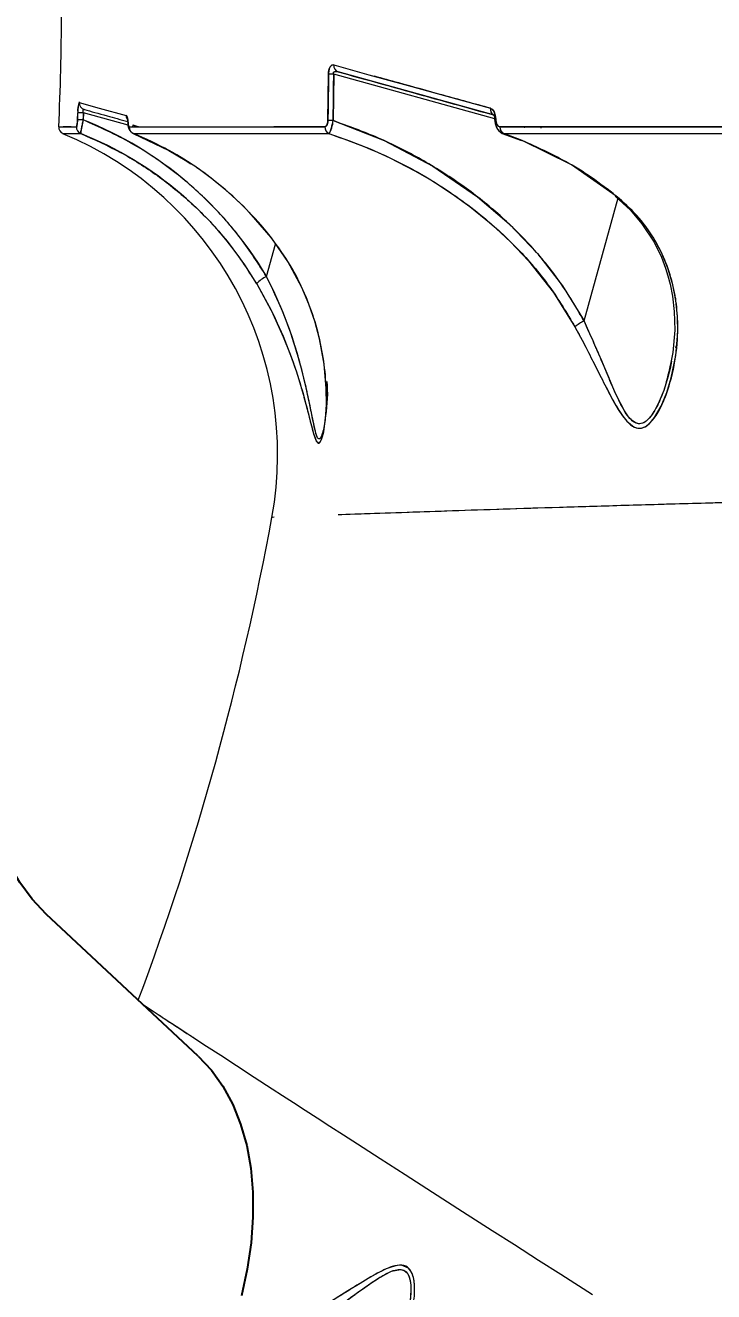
# Model space of a CAD drawing. Header units: millimetres. Extents: x -6879 to 7341, y -8047 to 7187.
# Drawn here: x -333.9 to -234.8, y -2555.5 to -2373.2 of the extents above; entities that cross this region are included whole.
import ezdxf

# ---------------------------------------------------------------- set-up
doc = ezdxf.new("R2010")
doc.units = ezdxf.units.MM
for name, color, linetype in [('DIKOM_ОБЪЕКТ', 7, 'Continuous'), ('DIKOM_РАЗМЕР_ЗОНА', 7, 'Continuous'), ('DIKOM_РАЗМЕР_ОБЪЕКТА', 7, 'Continuous')]:
    doc.layers.add(name, color=color, linetype=linetype)
doc.styles.add('style1', font='arial.ttf', dxfattribs={"width": 0.8})
doc.dimstyles.new('1-50', dxfattribs={"dimtxt": 300, "dimasz": 200, "dimexe": 100, "dimexo": 0, "dimgap": 100, "dimtad": 0, "dimdec": 0, "dimtxsty": 'style1', "dimcen": 0, "dimclrd": 7, "dimclre": 7, "dimadec": 1, "dimazin": 2, "dimtfac": 1, "dimtdec": 0, "dimtmove": 1, "dimatfit": 3, "dimfxl": 0, "dimlwd": 25, "dimlwe": 18, "dimarcsym": 0})

# ---------------------------------------------------------------- blocks, each defined once
blk = doc.blocks.new('A$C65FB368C')
blk.add_line((-828.15, 92.21), (-857.45, 98.45))
at = {"flags": 128}
for points in [[(-857.45, 98.45), (-860.29, 99.24), (-863.07, 100.39), (-865.79, 101.88), (-868.42, 103.71), (-870.94, 105.87), (-873.34, 108.34), (-875.61, 111.11), (-877.72, 114.16), (-879.67, 117.46), (-881.44, 121)], [(-828.15, 92.21), (-825.48, 91.44), (-822.87, 90.31), (-820.33, 88.81), (-817.89, 86.96), (-815.56, 84.78), (-813.37, 82.28), (-811.34, 79.48), (-809.47, 76.41), (-807.79, 73.1), (-806.31, 69.56), (-805.04, 65.83)]]:
    blk.add_lwpolyline(points, dxfattribs=at)
blk = doc.blocks.new('A$C5DEC43E6')
at = {"color": 7, "linetype": 'Continuous', "lineweight": 15, "rotation": 270}
blk.add_blockref('A$C65FB368C', (448.01, -450), dxfattribs=at)
blk = doc.blocks.new('*D19')
at = {"layer": 'Defpoints', "color": 0, "transparency": 16777216}
for p in [(5624.04, 6094.27), (-4435.35, 2864.29), (5624.04, -2640.11)]:
    blk.add_point(p, dxfattribs=at)
at = {"layer": 'DIKOM_РАЗМЕР_ОБЪЕКТА', "color": 7, "lineweight": 18, "transparency": 16777216}
for p, q in [((-4435.35, 2864.29), (-4435.35, 6194.27)), ((5624.04, -2640.11), (5624.04, 6194.27))]:
    blk.add_line(p, q, dxfattribs=at)
at = {"layer": 'DIKOM_РАЗМЕР_ОБЪЕКТА', "color": 7, "lineweight": 25, "transparency": 16777216}
for p, q in [((-4235.35, 6094.27), (2113.67, 6094.27)), ((5424.04, 6094.27), (3193.46, 6094.27))]:
    blk.add_line(p, q, dxfattribs=at)
at = {"layer": 'DIKOM_РАЗМЕР_ОБЪЕКТА', "color": 7, "transparency": 16777216}
for points in [[(-4235.35, 6127.6), (-4235.35, 6060.94), (-4435.35, 6094.27)], [(5424.04, 6127.6), (5424.04, 6060.94), (5624.04, 6094.27)]]:
    blk.add_solid(points, dxfattribs=at)
at = {"layer": 'DIKOM_РАЗМЕР_ОБЪЕКТА', "color": 0, "transparency": 16777216, "insert": (2653.56, 6094.27), "char_height": 300, "attachment_point": 5, "style": 'style1'}
blk.add_mtext('10100', dxfattribs=at)
blk = doc.blocks.new('*D17')
at = {"layer": 'Defpoints', "color": 0, "transparency": 16777216}
for p in [(-5935.35, 6990.27), (-5935.35, 998.27), (7340.79, -2830.86)]:
    blk.add_point(p, dxfattribs=at)
at = {"layer": 'DIKOM_РАЗМЕР_ЗОНА', "color": 7, "lineweight": 18, "transparency": 16777216}
for p, q in [((-5935.35, 998.27), (-5935.35, 7090.27)), ((7340.79, -2830.86), (7340.79, 7090.27))]:
    blk.add_line(p, q, dxfattribs=at)
at = {"layer": 'DIKOM_РАЗМЕР_ЗОНА', "color": 7, "lineweight": 25, "transparency": 16777216}
for p, q in [((-5735.35, 6990.27), (2016.67, 6990.27)), ((7140.79, 6990.27), (3096.46, 6990.27))]:
    blk.add_line(p, q, dxfattribs=at)
at = {"layer": 'DIKOM_РАЗМЕР_ЗОНА', "color": 7, "transparency": 16777216}
for points in [[(-5735.35, 7023.6), (-5735.35, 6956.94), (-5935.35, 6990.27)], [(7140.79, 7023.6), (7140.79, 6956.94), (7340.79, 6990.27)]]:
    blk.add_solid(points, dxfattribs=at)
at = {"layer": 'DIKOM_РАЗМЕР_ЗОНА', "color": 0, "transparency": 16777216, "insert": (2556.56, 6990.27), "char_height": 300, "attachment_point": 5, "style": 'style1'}
blk.add_mtext('13300', dxfattribs=at)

msp = doc.modelspace()

# ---------------------------------------------------------------- linework, layer by layer
at = {"layer": 'DIKOM_ОБЪЕКТ', "color": 7, "linetype": 'Continuous', "lineweight": 15}
for p, q in [((-290.33, -2386.93), (-290.24, -2380.27)), ((-289.49, -2380.24), (-289.58, -2386.93)), ((-266.26, -2386.69), (-289.49, -2380.24)), ((-266.26, -2386.69), (-289.49, -2380.24)), ((-266.33, -2386.15), (-288.84, -2379.91)), ((-326.41, -2386.83), (-326.37, -2385.82)), ((-325.53, -2385.81), (-325.57, -2386.83)), ((-319.1, -2387.6), (-325.53, -2385.81)), ((-319.1, -2387.6), (-325.53, -2385.81)), ((-327.33, -2387.83), (-328.47, -2387.83)), ((-319.16, -2386.87), (-319.13, -2386.9)), ((-318.43, -2387.82), (-318.4, -2387.57)), ((-318.42, -2387.79), (-318.42, -2387.79)), ((-318.42, -2387.79), (-318.42, -2387.79)), ((-318.4, -2387.57), (-317.6, -2387.82)), ((-265.51, -2387.96), (-265.54, -2387.76)), ((-262.19, -2387.81), (-261.95, -2387.88)), ((-259.61, -2388.01), (-259.61, -2387.81)), ((-318.4, -2388.78), (-313.24, -2391.21)), ((-318.33, -2388.8), (-318.39, -2388.75)), ((-313.18, -2391.26), (-318.33, -2388.8)), ((-290.19, -2388.79), (-290.33, -2388.79)), ((-265.21, -2388.76), (-262.42, -2389.8)), ((-262.32, -2389.8), (-265, -2388.78)), ((-253.43, -2415.76), (-248.52, -2398.03)), ((-253.43, -2415.76), (-248.52, -2398.03)), ((-301.72, -2400.11), (-298.53, -2403.77)), ((-298.53, -2403.77), (-297.59, -2405.09)), ((-299.17, -2409.36), (-297.87, -2404.69)), ((-299.17, -2409.36), (-297.87, -2404.69)), ((-297.87, -2404.67), (-297.87, -2404.66)), ((-297.87, -2404.67), (-297.87, -2404.66)), ((-299.11, -2409.49), (-299.02, -2409.68)), ((-240.19, -2419.64), (-240.1, -2419.3)), ((-241.37, -2423.91), (-240.91, -2422.24)), ((-241.26, -2423.39), (-241.37, -2423.89))]:
    msp.add_line(p, q, dxfattribs=at)
at = {"layer": 'DIKOM_ОБЪЕКТ', "color": 7, "linetype": 'Continuous', "lineweight": 15, "flags": 128}
for points in [[(-290.24, -2380.27), (-290.23, -2379.95), (-290.18, -2379.65), (-290.1, -2379.4), (-289.99, -2379.19), (-289.75, -2378.95), (-289.48, -2378.92)], [(-289.48, -2378.92), (-284.41, -2380.32), (-278.78, -2381.88), (-273.18, -2383.43), (-266.92, -2385.15)], [(-289.49, -2380.24), (-289.52, -2380.16), (-289.53, -2380.09), (-289.52, -2380.03), (-289.5, -2379.97), (-289.42, -2379.9), (-289.3, -2379.86), (-288.84, -2379.91)], [(-326.14, -2384.33), (-323.29, -2385.12), (-319.37, -2386.2)], [(-325.53, -2385.81), (-325.57, -2385.7), (-325.59, -2385.59), (-325.59, -2385.5), (-325.58, -2385.42), (-325.56, -2385.37), (-325.52, -2385.34), (-325.52, -2385.34)], [(-319.34, -2386.47), (-319.36, -2386.37), (-319.37, -2386.2)], [(-266.92, -2385.15), (-266.63, -2385.33), (-266.39, -2385.67), (-266.23, -2386.15), (-266.16, -2386.71)], [(-266.59, -2386.02), (-266.47, -2386.09), (-266.38, -2386.26), (-266.33, -2386.49), (-266.31, -2386.76)], [(-329.1, -2387.83), (-328.47, -2387.83), (-326.56, -2387.83)], [(-326.41, -2386.83), (-326.43, -2387.21), (-326.43, -2387.24)], [(-319.14, -2387.26), (-319.14, -2387.23), (-319.12, -2387.16)], [(-319.12, -2387.16), (-319.14, -2387.23), (-319.14, -2387.26)], [(-319.12, -2387.32), (-319.13, -2387.3), (-319.14, -2387.27)], [(-319.12, -2387.16), (-319.1, -2387.42), (-319.06, -2387.64), (-319.01, -2387.78), (-318.94, -2387.82)], [(-318.94, -2387.82), (-315.57, -2387.82), (-311.62, -2387.82), (-307.05, -2387.82), (-302.31, -2387.82), (-296.9, -2387.82), (-290.77, -2387.82)], [(-290.77, -2387.82), (-296.9, -2387.82), (-298.12, -2387.82)], [(-290.77, -2387.82), (-290.62, -2387.76), (-290.47, -2387.59), (-290.41, -2387.45), (-290.37, -2387.3), (-290.34, -2387.12), (-290.33, -2386.93)], [(-289.58, -2386.93), (-282.2, -2389.81), (-275.21, -2393.5), (-268.76, -2397.92), (-264.24, -2401.78), (-260.15, -2406.04), (-256.53, -2410.69), (-253.43, -2415.76)], [(-266.16, -2386.71), (-266.26, -2386.73), (-266.31, -2386.75), (-266.31, -2386.76)], [(-266.16, -2386.8), (-266.23, -2386.79), (-266.3, -2386.77), (-266.3, -2386.77)], [(-266.16, -2386.71), (-266.15, -2386.93), (-266.11, -2387.14), (-265.97, -2387.49), (-265.78, -2387.73), (-265.55, -2387.81)], [(-265.55, -2387.81), (-260.79, -2387.81), (-255.43, -2387.81), (-250.19, -2387.81), (-249.47, -2387.81), (-248.73, -2387.81), (-247.99, -2387.81), (-247.24, -2387.81), (-246.48, -2387.81), (-245.7, -2387.81), (-243.76, -2387.81), (-241.16, -2387.81), (-237.86, -2387.81), (-233.85, -2387.81), (-229.07, -2387.81), (-223.5, -2387.81)], [(-328.48, -2388.8), (-327.85, -2388.8), (-325.94, -2388.8)], [(-318.33, -2388.8), (-315.26, -2388.79), (-311.62, -2388.79), (-307.33, -2388.79), (-302.35, -2388.79), (-296.65, -2388.79), (-290.19, -2388.79)], [(-290.19, -2388.79), (-287.23, -2389.82), (-284.26, -2391), (-281.43, -2392.27), (-277.8, -2394.14), (-275.11, -2395.71), (-272.42, -2397.45), (-269.89, -2399.29), (-266.82, -2401.78), (-264.01, -2404.38), (-261.42, -2407.12), (-257.83, -2411.65), (-254.75, -2416.6)], [(-265.41, -2388.4), (-265.48, -2388.26), (-265.48, -2388.25)], [(-265, -2388.78), (-255.45, -2388.78), (-245.26, -2388.78), (-234.41, -2388.78), (-223, -2388.77)], [(-262.32, -2389.8), (-263.33, -2389.4), (-265, -2388.78)], [(-262.42, -2389.8), (-262.4, -2389.82), (-262.32, -2389.8)], [(-262.32, -2389.8), (-262.4, -2389.82), (-262.42, -2389.8)], [(-248.78, -2397.78), (-255.26, -2393.3), (-262.32, -2389.8)], [(-313.24, -2391.21), (-310.89, -2392.61), (-310.08, -2393.16)], [(-313.18, -2391.26), (-313.24, -2391.23), (-313.24, -2391.21)], [(-313.24, -2391.21), (-313.24, -2391.23), (-313.18, -2391.26)], [(-254.75, -2416.6), (-253.43, -2419.08), (-252.16, -2421.56), (-250.96, -2423.93), (-250.32, -2425.17), (-249.73, -2426.31), (-249.17, -2427.34), (-248.5, -2428.5), (-247.87, -2429.44), (-247.28, -2430.18), (-246.23, -2431.04), (-245.69, -2431.21), (-245.15, -2431.19), (-244.64, -2431), (-244.14, -2430.64), (-243.7, -2430.21), (-243.26, -2429.65), (-242.31, -2428.03), (-241.5, -2426.07), (-240.86, -2423.97), (-240.21, -2420.75), (-239.94, -2417.4), (-239.98, -2415.12), (-240.21, -2412.84), (-240.64, -2410.58), (-241.35, -2408.18), (-242.28, -2405.92), (-243.43, -2403.81), (-244.54, -2402.17), (-245.79, -2400.64), (-248.78, -2397.78)], [(-248.96, -2397.81), (-248.91, -2397.83), (-248.78, -2397.78)], [(-248.78, -2397.78), (-248.91, -2397.83), (-248.96, -2397.81)], [(-248.96, -2397.81), (-246.76, -2399.84), (-245.09, -2401.78), (-243.35, -2404.43), (-242.29, -2406.58), (-241.68, -2408.18), (-241.34, -2409.26), (-241.02, -2410.49), (-240.69, -2412.2), (-240.44, -2414.4), (-240.37, -2417.11), (-240.63, -2420.31), (-241.26, -2423.39)], [(-300.58, -2410.44), (-298.52, -2414.23), (-296.76, -2418.04), (-295.76, -2420.57), (-294.87, -2423.1), (-294.12, -2425.51), (-293.77, -2426.78), (-293.45, -2427.94), (-293.17, -2429.01), (-292.87, -2430.21), (-292.61, -2431.21), (-292.38, -2432.01), (-292.18, -2432.61), (-292, -2433.03), (-291.61, -2433.34), (-291.42, -2433.19), (-291.24, -2432.83), (-291.09, -2432.36), (-290.94, -2431.74), (-290.68, -2429.96), (-290.55, -2427.8), (-290.57, -2425.51), (-290.87, -2421.98), (-291.53, -2418.34), (-292.22, -2415.79), (-293.07, -2413.33), (-294.07, -2410.97), (-296.1, -2407.2), (-298.46, -2403.81)], [(-298.53, -2403.77), (-298.52, -2403.79), (-298.46, -2403.81)], [(-298.46, -2403.81), (-298.52, -2403.79), (-298.53, -2403.77)], [(-291.08, -2431.8), (-291.16, -2432.09), (-291.35, -2432.54), (-291.53, -2432.74), (-291.71, -2432.7), (-291.81, -2432.58), (-291.9, -2432.39), (-292.06, -2431.93), (-292.23, -2431.26), (-292.65, -2429.25), (-293.11, -2426.95), (-293.66, -2424.51), (-294.02, -2423.06), (-294.38, -2421.72), (-294.93, -2419.83), (-295.45, -2418.21), (-295.88, -2416.96), (-296.88, -2414.34), (-297.97, -2411.83), (-299.17, -2409.36)], [(-240.85, -2421.57), (-241.04, -2422.62), (-241.46, -2424.21), (-241.95, -2425.76), (-242.6, -2427.36), (-243.23, -2428.6), (-243.64, -2429.24), (-244.04, -2429.76), (-244.49, -2430.2), (-244.99, -2430.49), (-245.51, -2430.58), (-246.04, -2430.45), (-246.52, -2430.11), (-247.02, -2429.56), (-247.59, -2428.72), (-248.14, -2427.72), (-248.69, -2426.6), (-249.02, -2425.87), (-249.38, -2425.05), (-249.78, -2424.13), (-250.21, -2423.12), (-250.88, -2421.53), (-251.3, -2420.56), (-251.53, -2420.03), (-251.65, -2419.75), (-251.71, -2419.61), (-251.74, -2419.54), (-251.76, -2419.5), (-251.76, -2419.48), (-251.77, -2419.47), (-251.77, -2419.47), (-251.77, -2419.47), (-251.77, -2419.47), (-251.77, -2419.47), (-251.77, -2419.47), (-251.77, -2419.47), (-251.77, -2419.47), (-251.77, -2419.47), (-251.77, -2419.47), (-251.77, -2419.47), (-251.86, -2419.26), (-252.14, -2418.63), (-252.59, -2417.62), (-253.43, -2415.76)], [(-230.29, -2441.85), (-234.86, -2441.98), (-239.03, -2442.09), (-243.32, -2442.22), (-246.21, -2442.3), (-248.96, -2442.38), (-251.57, -2442.46), (-254.06, -2442.54), (-256.42, -2442.61), (-258.66, -2442.68), (-260.79, -2442.74), (-266.95, -2442.94), (-272.36, -2443.12), (-277.07, -2443.28), (-281.63, -2443.43), (-285.55, -2443.57), (-288.85, -2443.69)], [(-316.89, -2514.23), (-316.22, -2514.67), (-315.08, -2515.42), (-313.62, -2516.37), (-311.81, -2517.55), (-309.64, -2518.96), (-307.82, -2520.15), (-305.77, -2521.48), (-303.48, -2522.97), (-300.96, -2524.61), (-298.34, -2526.3), (-296.85, -2527.27), (-295.27, -2528.29), (-293.61, -2529.36), (-291.86, -2530.49), (-290.03, -2531.68), (-288.1, -2532.92), (-286.08, -2534.22), (-282.81, -2536.33), (-279.21, -2538.64), (-275.27, -2541.18), (-270.95, -2543.95), (-266.65, -2546.7), (-263.46, -2548.74), (-260, -2550.95), (-256.77, -2553.01), (-252.23, -2555.9)], [(-277.85, -2555.78), (-277.86, -2554.42), (-277.95, -2553.72), (-278.11, -2553.12), (-278.36, -2552.56), (-278.7, -2552.14), (-279.71, -2551.71), (-280.33, -2551.74), (-281.05, -2551.91), (-281.95, -2552.24), (-282.97, -2552.73), (-284.15, -2553.38), (-285.7, -2554.31), (-287.44, -2555.39), (-290.86, -2557.54)], [(-293.74, -2561.1), (-292.06, -2559.94), (-290.42, -2558.78), (-288.81, -2557.63), (-287.23, -2556.48), (-286.05, -2555.63), (-285.02, -2554.9), (-284.13, -2554.28), (-283.08, -2553.6), (-282.09, -2553.02), (-281.16, -2552.58), (-279.85, -2552.31), (-279.33, -2552.46), (-278.93, -2552.81), (-278.66, -2553.28), (-278.48, -2553.92), (-278.4, -2554.56), (-278.38, -2555.32), (-278.48, -2556.82), (-278.74, -2558.41), (-279.11, -2559.99), (-279.44, -2561.1)]]:
    msp.add_lwpolyline(points, dxfattribs=at)
at = {"layer": 'DIKOM_ОБЪЕКТ', "color": 7, "linetype": 'Continuous', "lineweight": 15}
for centre, radius, start, end in [((-698.7, -2370.54), 370, 357.3212, 359.8456), ((-698.7, -2370.54), 370, 357.3212, 359.8456), ((-288.55, -2379.03), 0.931, 173.4949, 252.1013), ((-288.55, -2379.03), 0.931, 173.4949, 252.1013), ((-288.55, -2379.03), 0.931, 173.4949, 252.1013), ((-289.57, -2391.08), 10.84, 89.5796, 93.5476), ((-289.57, -2391.08), 10.84, 89.5796, 93.5476), ((-289.57, -2391.08), 10.84, 89.5797, 93.5477), ((-289.88, -2384.8), 4.55, 92.5757, 94.574), ((-322.79, -2385.5), 3.59, 158.7667, 185.1223), ((-325.14, -2384.37), 0.995, 177.5085, 254.3487), ((-325.14, -2384.37), 0.995, 177.5085, 254.3487), ((-325.14, -2384.37), 0.995, 177.5085, 254.3487), ((-325.97, -2393.18), 7.38, 86.5804, 93.0681), ((-325.97, -2393.18), 7.38, 86.5804, 93.0682), ((-325.97, -2393.18), 7.38, 86.5804, 93.0681), ((-320.56, -2386.95), 1.46, 352.0189, 34.6885), ((-318.37, -2386.25), 1, 176.8648, 217.3709), ((-265.97, -2385.29), 0.96, 171.9656, 234.4013), ((-266.01, -2385.31), 0.919, 170.3893, 238.7765), ((-328.1, -2387.87), 1, 177.3212, 247.5623), ((-329.07, -2387.01), 2.67, 340.3891, 3.7584), ((-325.56, -2387.87), 1, 177.2704, 247.3954), ((-325.56, -2387.87), 1, 177.2704, 247.3954), ((-325.56, -2387.87), 1, 177.2704, 247.3954), ((-326.04, -2394.28), 7.47, 86.4374, 92.8492), ((-326.04, -2394.28), 7.47, 86.4374, 92.8492), ((-295.63, -2393.63), 30.7, 167.2161, 170.8388), ((-345.38, -2436.8), 53.76, 30.7183, 68.3725), ((-318.37, -2387.05), 0.798, 164.6864, 195.1865), ((-317.44, -2387.41), 1.71, 175.1339, 223.6093), ((-317.94, -2387.88), 1, 177.1142, 246.8809), ((-317.94, -2387.88), 1, 177.1142, 246.8809), ((-289.76, -2387.88), 1.01, 176.4945, 244.7776), ((-289.76, -2387.88), 1.01, 176.4945, 244.7776), ((-289.86, -2398.5), 11.58, 88.5889, 92.2968), ((-289.86, -2398.5), 11.58, 88.5889, 92.2968), ((-293.78, -2386.68), 4.21, 328.4543, 356.6081), ((-266.16, -2387.01), 0.297, 90.6988, 121.1212), ((-264.07, -2386.83), 2.24, 178.0352, 239.4989), ((-264.53, -2387.89), 1.02, 175.9132, 242.6252), ((-264.53, -2387.89), 1.02, 175.9132, 242.6252), ((-347.52, -2435), 49.95, 349.5676, 67.6099), ((-345.07, -2436.93), 51.8, 30.7995, 68.324), ((-336.51, -2433.58), 48.33, 61.1371, 67.911), ((-336.94, -2434.01), 48.92, 38.1226, 60.9299), ((-296.8, -2414.11), 5.31, 116.558, 135.4534), ((-296.8, -2414.11), 5.31, 116.558, 135.4534), ((-299.11, -2409.48), 0.0105, 302.072, 353.1559), ((-299.11, -2409.48), 0.0107, 302.7081, 352.7357), ((-249.25, -2423.81), 9.07, 117.4379, 127.2737), ((-249.25, -2423.81), 9.07, 117.4379, 127.2737), ((-311.72, -2426.09), 21.36, 351.0632, 4.3566), ((-698.7, -2370.54), 407, 339.4307, 349.5946), ((-698.7, -2370.54), 407, 339.4307, 349.5946)]:
    msp.add_arc(centre, radius, start, end, dxfattribs=at)
for points, knots in [([(-289.48, -2378.92), (-289.58, -2378.92), (-289.78, -2378.91), (-290.04, -2379.21), (-290.21, -2379.71), (-290.23, -2380.08), (-290.24, -2380.27)], [0, 0, 0, 0, 0.281404, 0.56142, 0.780752, 1, 1, 1, 1]), ([(-290.24, -2380.27), (-290.25, -2381.51), (-290.27, -2383.73), (-290.31, -2385.96), (-290.33, -2386.93)], [0, 0, 0, 0, 0.559999, 1, 1, 1, 1]), ([(-289.58, -2386.93), (-289.55, -2385.68), (-289.51, -2383.45), (-289.5, -2381.22), (-289.49, -2380.24)], [0, 0, 0, 0, 0.5599988, 1, 1, 1, 1]), ([(-289.49, -2380.24), (-289.5, -2380.22), (-289.52, -2380.17), (-289.53, -2380.09), (-289.52, -2380.01), (-289.48, -2379.93), (-289.39, -2379.88), (-289.18, -2379.83), (-288.99, -2379.87), (-288.84, -2379.91)], [0, 0, 0, 0, 0.0709591, 0.1347665, 0.1946828, 0.2884223, 0.3981315, 0.5275723, 1, 1, 1, 1]), ([(-288.84, -2379.91), (-286.92, -2380.44), (-283.09, -2381.5), (-275.71, -2383.55), (-269.89, -2385.16), (-266.33, -2386.15)], [0, 0, 0, 0, 0.280104, 0.559984, 1, 1, 1, 1]), ([(-266.92, -2385.15), (-269.2, -2384.52), (-273.76, -2383.26), (-279.37, -2381.72), (-282.47, -2380.86), (-283.62, -2380.54)], [0, 0, 0, 0, 0.386828, 0.773348, 1, 1, 1, 1]), ([(-326.14, -2384.33), (-326.17, -2384.35), (-326.22, -2384.39), (-326.29, -2384.79), (-326.34, -2385.29), (-326.36, -2385.64), (-326.37, -2385.82)], [0, 0, 0, 0, 0.280812, 0.560297, 0.779996, 1, 1, 1, 1]), ([(-326.37, -2385.82), (-326.38, -2386.01), (-326.39, -2386.35), (-326.4, -2386.68), (-326.41, -2386.83)], [0, 0, 0, 0, 0.56, 1, 1, 1, 1]), ([(-325.53, -2385.81), (-325.56, -2385.74), (-325.59, -2385.64), (-325.6, -2385.51), (-325.59, -2385.42), (-325.55, -2385.35), (-325.49, -2385.32), (-325.44, -2385.32), (-325.41, -2385.33)], [0, 0, 0, 0, 0.2554926, 0.3723694, 0.4870923, 0.6433797, 0.813034, 1, 1, 1, 1]), ([(-325.57, -2386.83), (-325.56, -2386.64), (-325.55, -2386.3), (-325.54, -2385.96), (-325.53, -2385.81)], [0, 0, 0, 0, 0.56, 1, 1, 1, 1]), ([(-325.41, -2385.33), (-324.43, -2385.6), (-322.77, -2386.06), (-320.18, -2386.78), (-319.13, -2387.07)], [0, 0, 0, 0, 0.5956074, 1, 1, 1, 1]), ([(-319.12, -2387.16), (-319.13, -2387.01), (-319.15, -2386.73), (-319.23, -2386.34), (-319.31, -2386.25), (-319.37, -2386.2)], [0, 0, 0, 0, 0.280977, 0.561592, 1, 1, 1, 1]), ([(-266.16, -2386.71), (-266.18, -2386.5), (-266.21, -2386.07), (-266.42, -2385.59), (-266.66, -2385.27), (-266.83, -2385.19), (-266.92, -2385.15)], [0, 0, 0, 0, 0.279538, 0.558987, 0.77954, 1, 1, 1, 1]), ([(-326.41, -2386.83), (-326.41, -2386.98), (-326.43, -2387.26), (-326.47, -2387.6), (-326.52, -2387.79), (-326.54, -2387.82), (-326.56, -2387.83)], [0, 0, 0, 0, 0.279185, 0.557769, 0.778268, 1, 1, 1, 1]), ([(-325.94, -2388.8), (-325.94, -2388.75), (-325.93, -2388.65), (-325.83, -2388.12), (-325.7, -2387.48), (-325.62, -2387.05), (-325.57, -2386.83)], [0, 0, 0, 0, 0.280321, 0.563359, 0.783719, 1, 1, 1, 1]), ([(-299.17, -2409.36), (-300.36, -2407.5), (-302.74, -2403.79), (-307.15, -2398.83), (-312.38, -2394.19), (-318.49, -2390), (-323.21, -2387.89), (-325.57, -2386.83)], [0, 0, 0, 0, 0.187003, 0.372934, 0.560399, 0.780089, 1, 1, 1, 1]), ([(-318.94, -2387.82), (-318.97, -2387.81), (-319.01, -2387.79), (-319.09, -2387.57), (-319.11, -2387.31), (-319.12, -2387.16)], [0, 0, 0, 0, 0.280659, 0.561278, 1, 1, 1, 1]), ([(-290.33, -2386.93), (-290.34, -2387.07), (-290.36, -2387.35), (-290.49, -2387.65), (-290.63, -2387.79), (-290.73, -2387.81), (-290.77, -2387.82)], [0, 0, 0, 0, 0.278382, 0.557273, 0.778508, 1, 1, 1, 1]), ([(-290.19, -2388.79), (-290.14, -2388.74), (-290.04, -2388.64), (-289.86, -2388.17), (-289.7, -2387.57), (-289.62, -2387.14), (-289.58, -2386.93)], [0, 0, 0, 0, 0.264843, 0.545473, 0.773874, 1, 1, 1, 1]), ([(-253.43, -2415.76), (-254.55, -2413.84), (-256.79, -2410.01), (-261.03, -2404.88), (-265.76, -2400.23), (-271.07, -2396.06), (-276.86, -2392.41), (-283.05, -2389.28), (-287.41, -2387.71), (-289.58, -2386.93)], [0, 0, 0, 0, 0.140172, 0.279395, 0.419637, 0.559876, 0.706261, 0.85347, 1, 1, 1, 1]), ([(-265.55, -2387.81), (-265.64, -2387.79), (-265.82, -2387.75), (-266.01, -2387.46), (-266.13, -2387.1), (-266.15, -2386.84), (-266.16, -2386.71)], [0, 0, 0, 0, 0.280155, 0.559983, 0.779965, 1, 1, 1, 1]), ([(-223.5, -2387.81), (-227.79, -2387.81), (-236.37, -2387.81), (-247.47, -2387.81), (-257.22, -2387.81), (-262.77, -2387.81), (-265.55, -2387.81)], [0, 0, 0, 0, 0.280203, 0.559922, 0.779771, 1, 1, 1, 1]), ([(-325.94, -2388.8), (-324.01, -2389.65), (-320.16, -2391.35), (-314.8, -2394.76), (-309.6, -2398.99), (-304.67, -2404.15), (-301.94, -2408.34), (-300.58, -2410.44)], [0, 0, 0, 0, 0.18683, 0.373027, 0.560669, 0.779993, 1, 1, 1, 1]), ([(-306.19, -2388.79), (-305.71, -2388.79), (-303.23, -2388.79), (-298.03, -2388.79), (-292.81, -2388.79), (-290.19, -2388.79)], [0, 0, 0, 0, 0.106724, 0.552756, 1, 1, 1, 1]), ([(-290.19, -2388.79), (-287.49, -2389.76), (-282.09, -2391.71), (-274.52, -2395.87), (-268, -2400.56), (-262.62, -2405.62), (-258.22, -2410.78), (-255.9, -2414.66), (-254.75, -2416.6)], [0, 0, 0, 0, 0.187156, 0.374422, 0.561169, 0.70821, 0.853789, 1, 1, 1, 1]), ([(-265, -2388.78), (-261.45, -2388.78), (-254.36, -2388.78), (-243.58, -2388.78), (-233.14, -2388.78), (-226.38, -2388.77), (-223, -2388.77)], [0, 0, 0, 0, 0.280207, 0.559927, 0.779774, 1, 1, 1, 1]), ([(-248.78, -2397.78), (-249.95, -2396.88), (-252.29, -2395.08), (-256.77, -2392.31), (-260.21, -2390.75), (-262.32, -2389.8)], [0, 0, 0, 0, 0.281303, 0.560661, 1, 1, 1, 1]), ([(-298.46, -2403.81), (-299.63, -2402.41), (-301.97, -2399.62), (-305.75, -2396.24), (-309.48, -2393.43), (-311.94, -2391.98), (-313.18, -2391.26)], [0, 0, 0, 0, 0.280375, 0.558956, 0.778846, 1, 1, 1, 1]), ([(-254.75, -2416.6), (-254.22, -2417.59), (-253.17, -2419.56), (-251.68, -2422.49), (-250.25, -2425.34), (-248.82, -2428.04), (-247.49, -2430.1), (-246.19, -2431.2), (-245.05, -2431.3), (-243.85, -2430.52), (-242.72, -2428.95), (-241.41, -2426.14), (-240.31, -2422.19), (-239.84, -2417.75), (-240.01, -2413.79), (-240.6, -2410.38), (-241.7, -2406.99), (-243.39, -2403.69), (-245.69, -2400.53), (-247.75, -2398.7), (-248.78, -2397.78)], [0, 0, 0, 0, 0.049751, 0.099573, 0.149619, 0.199743, 0.250486, 0.282692, 0.315055, 0.347309, 0.395399, 0.44285, 0.536287, 0.629823, 0.691631, 0.753322, 0.815258, 0.876671, 0.938398, 1, 1, 1, 1]), ([(-300.58, -2410.44), (-299.66, -2412.1), (-297.81, -2415.43), (-295.72, -2420.49), (-294.32, -2424.73), (-293.4, -2428.09), (-292.84, -2430.32), (-292.4, -2432.02), (-292.01, -2433.14), (-291.58, -2433.52), (-291.17, -2432.8), (-290.85, -2431.41), (-290.64, -2429.74), (-290.5, -2427.33), (-290.58, -2424.08), (-291.1, -2420.04), (-292.09, -2415.92), (-293.61, -2411.79), (-295.65, -2407.69), (-297.53, -2405.1), (-298.46, -2403.81)], [0, 0, 0, 0, 0.082439, 0.165075, 0.248337, 0.295304, 0.342792, 0.374606, 0.40678, 0.439103, 0.475515, 0.511259, 0.546801, 0.582235, 0.65244, 0.722601, 0.792031, 0.861423, 0.930827, 1, 1, 1, 1]), ([(-291.02, -2431.53), (-291.08, -2431.76), (-291.22, -2432.39), (-291.54, -2432.91), (-291.9, -2432.54), (-292.22, -2431.38), (-292.58, -2429.64), (-293.02, -2427.36), (-293.77, -2423.92), (-294.94, -2419.59), (-296.73, -2414.44), (-298.36, -2411.05), (-299.17, -2409.36)], [0, 0, 0, 0, 0.035561, 0.096981, 0.158199, 0.22099, 0.284906, 0.38227, 0.479776, 0.65394, 0.827313, 1, 1, 1, 1]), ([(-241.01, -2422.14), (-241.3, -2423.43), (-241.78, -2425.54), (-242.91, -2428.14), (-243.88, -2429.69), (-244.81, -2430.47), (-245.56, -2430.67), (-246.32, -2430.35), (-247.26, -2429.37), (-248.28, -2427.53), (-249.41, -2425.01), (-250.62, -2422.16), (-251.93, -2419.06), (-252.93, -2416.86), (-253.43, -2415.76)], [0, 0, 0, 0, 0.14483, 0.237814, 0.329866, 0.374768, 0.419001, 0.462997, 0.507523, 0.597628, 0.689069, 0.781415, 0.890661, 1, 1, 1, 1]), ([(-156.32, -2440.12), (-161.38, -2440.22), (-171.49, -2440.43), (-185.83, -2440.75), (-199.55, -2441.06), (-212.54, -2441.38), (-224.73, -2441.7), (-235.83, -2442), (-245.9, -2442.29), (-254.97, -2442.56), (-263.26, -2442.82), (-270.74, -2443.06), (-277.66, -2443.3), (-283.7, -2443.51), (-287.48, -2443.64), (-288.85, -2443.69), (-288.85, -2443.69)], [0, 0, 0, 0, 0.077671, 0.155424, 0.233461, 0.311984, 0.390383, 0.468318, 0.541562, 0.614751, 0.688056, 0.761651, 0.835681, 0.918012, 0.999874, 1, 1, 1, 1]), ([(-298.09, -2444.03), (-298.27, -2444.04), (-298.47, -2444.05), (-298.37, -2444.04), (-298.36, -2444.04)], [0, 0, 0, 0, 0.879689, 1, 1, 1, 1]), ([(-316.89, -2514.23), (-316.62, -2514.41), (-315.73, -2514.99), (-313.58, -2516.39), (-311.41, -2517.81), (-309.8, -2518.86), (-309.64, -2518.96)], [0.321518, 0.321518, 0.321518, 0.321518, 0.47853, 0.7251924, 0.9726821, 1, 1, 1, 1]), ([(-299.01, -2578.91), (-297.65, -2578.65), (-294.93, -2578.14), (-291.31, -2576.6), (-288.16, -2574.64), (-285.47, -2572.28), (-283.22, -2569.66), (-281.05, -2566.35), (-279.17, -2562.3), (-278.08, -2558.34), (-277.76, -2555.26), (-277.93, -2553.34), (-278.57, -2552.07), (-279.62, -2551.59), (-281.3, -2551.88), (-283.51, -2552.98), (-286.12, -2554.56), (-288.81, -2556.26), (-291.57, -2557.99), (-293.48, -2559.13), (-294.43, -2559.7)], [0, 0, 0, 0, 0.062114, 0.123723, 0.185539, 0.247439, 0.309439, 0.371083, 0.46424, 0.558285, 0.605634, 0.653609, 0.68597, 0.71823, 0.750411, 0.801205, 0.851546, 0.9011, 0.950434, 1, 1, 1, 1]), ([(-293.74, -2561.1), (-292.48, -2560.23), (-289.97, -2558.49), (-286.96, -2556.28), (-284.6, -2554.59), (-282.83, -2553.41), (-281.34, -2552.59), (-280.17, -2552.26), (-279.34, -2552.36), (-278.78, -2552.9), (-278.38, -2554.03), (-278.34, -2555.86), (-278.7, -2558.63), (-279.36, -2560.65), (-279.75, -2561.86)], [0, 0, 0, 0, 0.13927, 0.277534, 0.350207, 0.422643, 0.493979, 0.538768, 0.582758, 0.627307, 0.672706, 0.765058, 0.858397, 1, 1, 1, 1])]:
    msp.add_open_spline(points, degree=3, knots=knots, dxfattribs=at)
for points in [[(-318.4, -2387.57), (-318.43, -2387.82)], [(-318.4, -2387.57), (-317.58, -2387.82)], [(-265.54, -2387.76), (-265.52, -2387.91)], [(-262.18, -2387.81), (-261.95, -2387.88)], [(-318.39, -2388.75), (-318.33, -2388.8)], [(-240.27, -2412.51), (-240.26, -2412.79)]]:
    msp.add_open_spline(points, degree=1, dxfattribs=at)

# ---------------------------------------------------------------- block references
at = {"layer": 'DIKOM_ОБЪЕКТ', "color": 7, "linetype": 'Continuous', "lineweight": 15, "rotation": 58.99999999999995}
msp.add_blockref('A$C5DEC43E6', (-263.09, -3179.42), dxfattribs=at)

# ---------------------------------------------------------------- dimensions: what is measured, and where the dimension line sits
at = {"layer": 'DIKOM_РАЗМЕР_ЗОНА'}
dim = msp.add_linear_dim(base=(-5935.35, 6990.27), p1=(7340.79, -2830.86), p2=(-5935.35, 998.27), text='13300', dimstyle='1-50', override={"dimscale": 1, "dimtix": 0, "dimtofl": 1, "dimtmove": 1, "dimatfit": 3}, dxfattribs=at)
dim.commit()
dim.dimension.update_dxf_attribs({"geometry": '*D17', "text_midpoint": (2556.56, 6990.27), "dimtype": 160})
at = {"layer": 'DIKOM_РАЗМЕР_ОБЪЕКТА'}
dim = msp.add_linear_dim(base=(5624.04, 6094.27), p1=(-4435.35, 2864.29), p2=(5624.04, -2640.11), text='10100', dimstyle='1-50', override={"dimscale": 1, "dimtix": 0, "dimtofl": 1, "dimtmove": 1, "dimatfit": 3}, dxfattribs=at)
dim.commit()
dim.dimension.update_dxf_attribs({"geometry": '*D19', "text_midpoint": (2653.56, 6094.27), "dimtype": 160})

doc.saveas('drawing.dxf')
